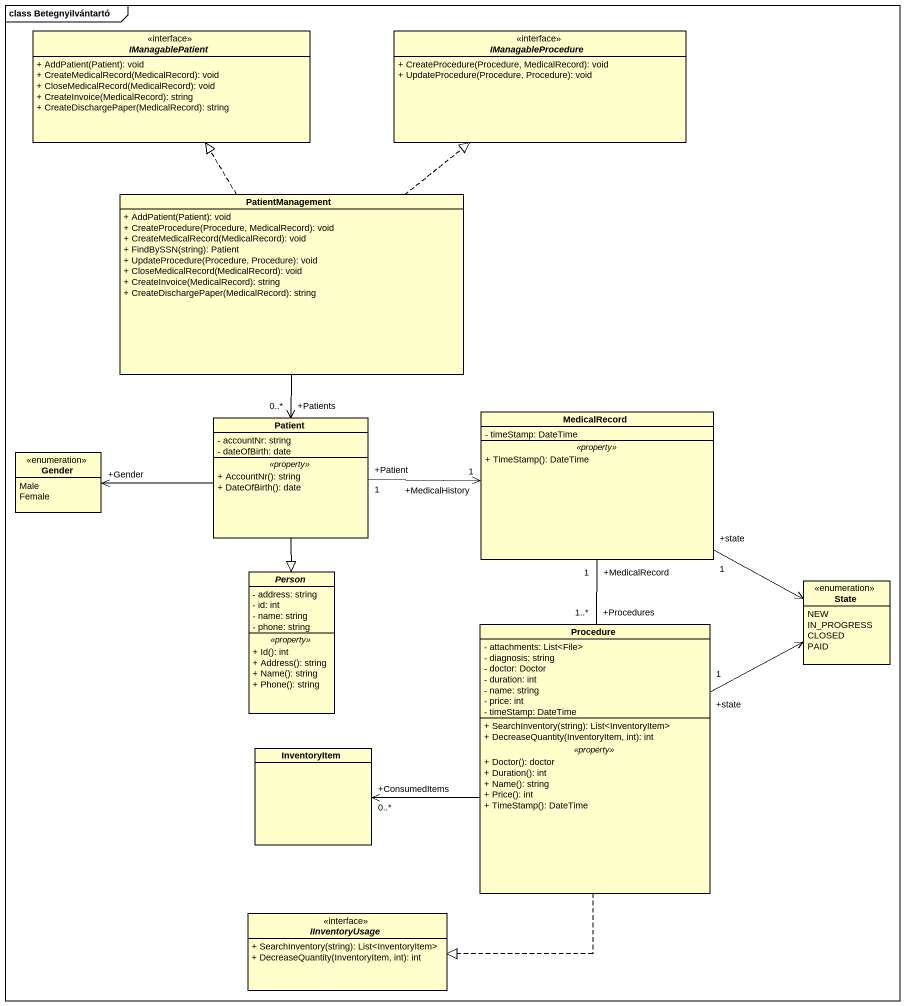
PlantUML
@startuml
mainframe class Betegnyilvántartó
hide circle
hide empty members
skinparam classAttributeIconSize 0
interface IManagablePatient <<interface>> {
  + AddPatient(Patient): void
  + CreateMedicalRecord(MedicalRecord): void
  + CloseMedicalRecord(MedicalRecord): void
  + CreateInvoice(MedicalRecord): string
  + CreateDischargePaper(MedicalRecord): string
}
interface IManagableProcedure <<interface>> {
  + CreateProcedure(Procedure, MedicalRecord): void
  + UpdateProcedure(Procedure, Procedure): void
}
class PatientManagement {
  + AddPatient(Patient): void
  + CreateProcedure(Procedure, MedicalRecord): void
  + CreateMedicalRecord(MedicalRecord): void
  + FindBySSN(string): Patient
  + UpdateProcedure(Procedure, Procedure): void
  + CloseMedicalRecord(MedicalRecord): void
  + CreateInvoice(MedicalRecord): string
  + CreateDischargePaper(MedicalRecord): string
}
class Patient {
  - accountNr: string
  - dateOfBirth: date
  .. <<property>> ..
  + AccountNr(): string
  + DateOfBirth(): date
}
class MedicalRecord {
  - timeStamp: DateTime
  .. <<property>> ..
  + TimeStamp(): DateTime
}
enum Gender {
  Male
  Female
}
abstract class "Person" as Person_ {
  - address: string
  - id: int
  - name: string
  - phone: string
  .. <<property>> ..
  + Id(): int
  + Address(): string
  + Name(): string
  + Phone(): string
}
enum "State" as State_ {
  NEW
  IN_PROGRESS
  CLOSED
  PAID
}
class Procedure {
  - attachments: List<File>
  - diagnosis: string
  - doctor: Doctor
  - duration: int
  - name: string
  - price: int
  - timeStamp: DateTime
  --
  + SearchInventory(string): List<InventoryItem>
  + DecreaseQuantity(InventoryItem, int): int
  .. <<property>> ..
  + Doctor(): doctor
  + Duration(): int
  + Name(): string
  + Price(): int
  + TimeStamp(): DateTime
}
class InventoryItem
interface IInventoryUsage {
  + SearchInventory(string): List<InventoryItem>
  + DecreaseQuantity(InventoryItem, int): int
}
PatientManagement .up.|> IManagablePatient
PatientManagement .up.|> IManagableProcedure
PatientManagement --> "+Patients\n0..*" Patient
Patient "+Patient\n1" -right-> "+MedicalHistory\n1" MedicalRecord
Patient -left-> "+Gender" Gender
Patient --|> Person_
MedicalRecord "+state\n1" -right-> State_
MedicalRecord "+MedicalRecord\n1" -- "+Procedures\n1..*" Procedure
Procedure "+state\n1" -right-> State_
Procedure -left-> "+ConsumedItems\n0..*" InventoryItem
Procedure ..|> IInventoryUsage
@enduml
